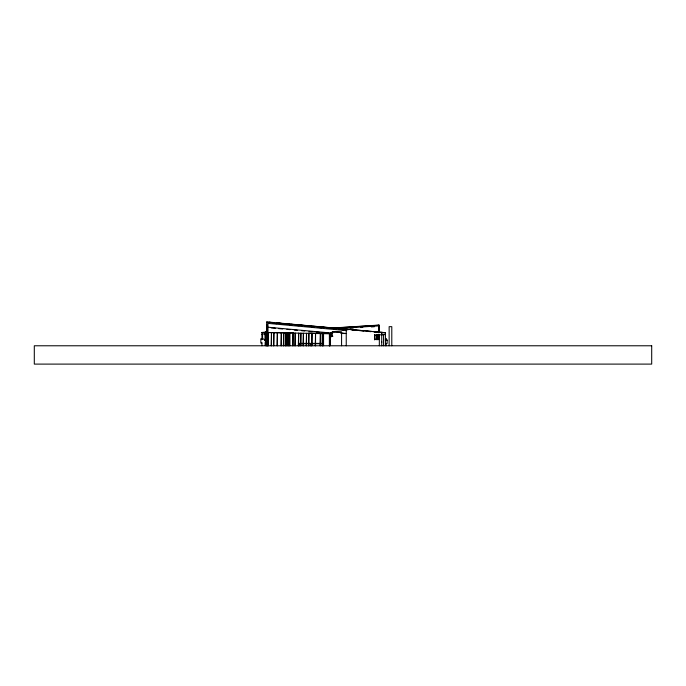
<?xml version="1.0" encoding="UTF-8"?>
<svg xmlns="http://www.w3.org/2000/svg" width="686" height="686" viewBox="0 0 686 686"><rect width="100%" height="100%" fill="white"/><g stroke="black" fill="none" stroke-linecap="round" stroke-linejoin="round"><path stroke-width="1.03" d="M329.554 334.708L329.554 345.778L329.554 334.228M265.01 340.745L265.01 332.59L266.708 331.398L267.197 324.204M265.01 332.59L266.708 331.201M330.24 333.07A20.966 6.32 5.3 0 1 330.652 332.684L331.252 332.813A20.288 6.123 5.3 0 0 330.901 333.122M266.708 331.398L267.343 330.918M265.01 334.588L266.708 334.176M332.273 336.234L332.273 331.938L341.577 332.058L341.577 345.778M381.716 334.725L385.429 334.494L374.556 335.18M266.177 332.17L261.932 332.436L261.932 339.707M328.808 328.242L379.332 325.078L379.332 332.324L378.698 332.118M266.177 332.324L261.932 332.59L262.567 332.581L262.567 338.884M330.926 328.268L378.698 325.275M336.277 328.568L378.698 325.91L378.698 332.007M338.395 328.963L341.577 328.765M350.057 328.234L353.239 328.037M360.665 327.565L362.783 327.436M371.272 326.905L374.453 326.708M335.042 331.895L332.273 331.938M267.977 327.213L330.36 332.95L330.369 333.79L267.977 332.53L268.295 345.778M261.932 332.693L262.567 332.693M265.01 332.693L265.645 332.693L265.645 345.778L265.628 342.357A3.696 3.696 0 0 0 261.409 338.704L260.851 338.773L260.851 343.034L261.915 343.034M382.351 332.693L381.716 332.693L385.429 332.693L385.429 345.778M328.405 333.053L323.552 333.053L323.552 345.778M262.567 333.962L265.645 333.962M266.708 333.962L267.343 333.962M261.932 334.648L262.446 334.648M264.796 334.648L266.708 334.648M332.873 336.234L330.678 336.234L330.678 332.667M374.556 339.278L379.332 339.278M386.492 339.407L385.361 339.15M387.127 340.359L386.612 340.17M322.806 343.394L298.942 343.394L298.942 345.778M267.343 345.976L266.708 345.976L266.708 321.897L385.429 332.693L283.747 323.612M323.02 333.49L328.371 333.49M330.515 333.499L332.659 333.499M341.225 333.507L346.576 333.516M335.797 331.887L341.577 332.264M267.977 332.53L293.642 332.864M308.614 333.062L327.865 333.31M281.612 323.423L276.286 322.943L281.612 323.458M266.708 322.086L267.343 322.146M283.747 323.655L289.072 324.144M291.198 324.341L296.524 324.83M298.65 325.027L303.975 325.516M306.11 325.713L311.435 326.202M313.562 326.399L318.887 326.888M321.014 327.085L326.339 327.574M328.474 327.771L333.799 328.26M336.989 328.551L341.251 328.946M344.441 329.237L348.702 329.632M351.901 329.923L356.154 330.318M359.353 330.609L363.614 331.004M366.804 331.295L371.066 331.69M374.264 331.981L378.518 332.376M274.769 323.466L276.887 323.663M282.186 324.152L284.313 324.341M289.612 324.83L291.73 325.027M297.038 325.516L299.156 325.713M304.464 326.193L306.582 326.39M311.881 326.879L314.008 327.076M319.307 327.565L321.425 327.754M326.733 328.242L328.851 328.44M334.151 328.928L336.277 329.126M341.577 329.614L343.703 329.803M346.884 330.626L267.977 323.372L267.977 345.778M341.045 333.027L346.241 333.499M341.045 333.225L344.175 333.516M271.133 327.908L275.335 328.294M278.49 328.585L282.692 328.971M286.902 329.366L290.049 329.657M294.26 330.043L297.415 330.335M301.617 330.721L304.773 331.012M308.974 331.398L312.13 331.69M316.332 332.075L319.487 332.367M323.689 332.753L327.899 333.147M386.492 338.773L385.926 338.704A3.696 3.696 0 0 0 385.352 338.67M379.332 332.238L378.698 325.113L378.698 332.195M391.792 345.778L391.792 326.665L389.142 326.665L389.142 345.778M386.218 345.778L386.218 343.446L387.127 343.446L387.127 339.819L386.647 339.767A3.138 3.138 0 0 0 385.206 339.904M383.568 334.494L383.568 345.778M381.716 332.35L381.716 345.778M379.332 334.322L379.332 345.778M378.698 334.219L378.698 339.647M378.055 334.614L378.055 339.69M377.137 334.657L377.137 339.716M376.82 334.682L376.82 339.733M374.908 334.751L374.908 339.767M374.59 334.777L374.59 339.784M346.241 330.566L346.241 345.778M331.184 332.907L331.184 336.869M329.383 334.116L329.383 345.778M322.806 333.636L322.806 345.778M322.489 345.778L322.489 343.712L311.032 343.712L311.032 345.778M322.171 333.628L322.171 345.778M320.396 345.778L320.396 333.585L320.079 345.778M315.551 345.778L315.551 333.49L315.234 345.778M311.993 345.778L311.993 333.413L311.676 345.778M310.715 345.778L310.715 343.712L299.259 343.712L299.259 345.778M308.863 345.778L308.863 333.353L308.546 345.778M306.513 345.778L306.513 333.302L306.196 345.778M303.409 345.778L303.409 333.242L303.092 345.778M300.871 345.778L300.871 333.19L300.554 345.778M298.65 345.778L298.65 333.147L298.333 345.778M295.22 345.778L295.22 333.079L294.903 345.778M293.059 345.778L293.059 333.036L292.742 345.778M289.929 332.976L289.929 345.778M289.295 332.959L289.295 345.778M288.369 345.778L288.369 332.933L288.051 345.778M287.065 345.778L287.065 332.907L286.748 345.778M285.633 345.778L285.633 332.882L285.316 345.778M283.73 345.778L283.73 332.839L283.404 345.778M281.337 345.778L281.337 332.796L281.02 345.778M277.367 345.778L277.367 332.71L277.041 345.778M273.86 345.778L273.86 332.641L273.543 345.778M271.476 345.778L271.476 332.59L271.159 345.778M265.148 342.383L265.148 345.307M261.932 342.743L261.915 345.778M261.332 339.244L261.975 339.15A3.216 3.216 0 0 1 262.472 339.193M381.716 342.357A3.696 3.696 0 0 1 381.759 341.791M330.18 334.168L330.18 345.778L330.172 334.159M651.7 345.778L34.3 345.778L34.3 364.103L651.7 364.103L651.7 345.778M274.16 322.754L268.835 322.283L274.16 322.772"/></g></svg>
